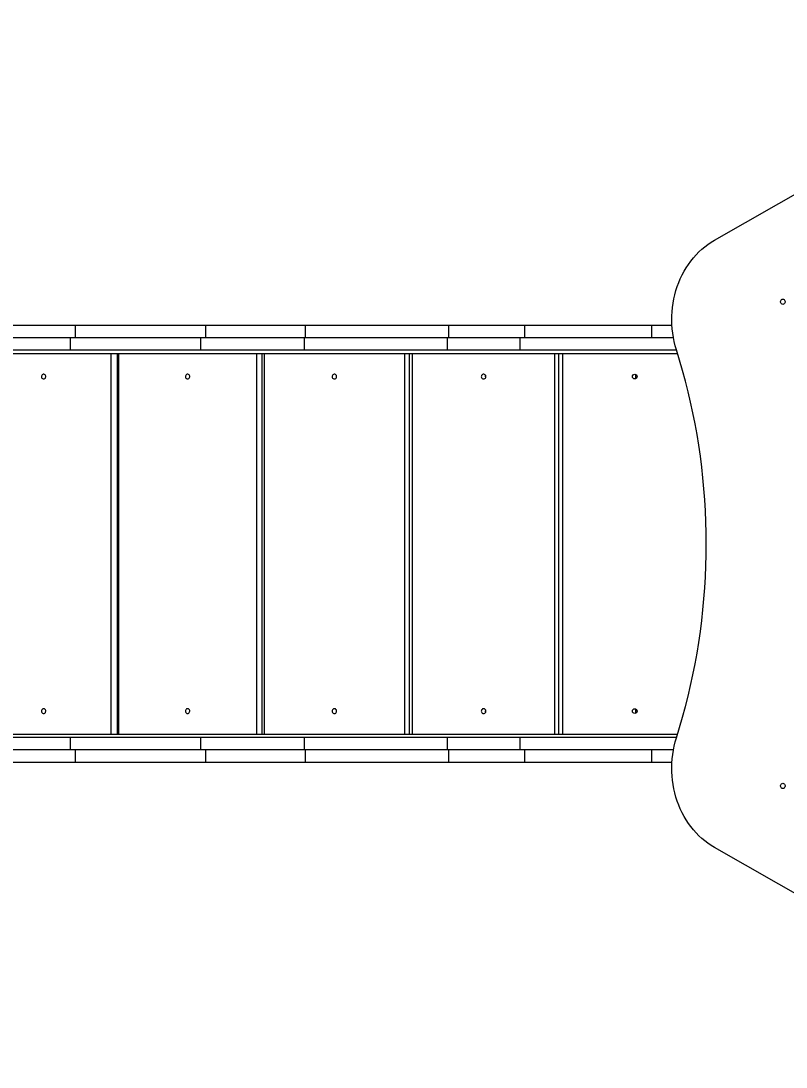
# Model space of a CAD drawing. Header units: millimetres. Extents: x -7083 to 7374, y -8368 to 7509.
# Drawn here: x 148 to 1448, y -240 to 1536 of the extents above; entities that cross this region are included whole.
import ezdxf

# ---------------------------------------------------------------- set-up
doc = ezdxf.new("R2010")
doc.units = ezdxf.units.MM
for name, color, linetype in [('DIKOM_ОБЪЕКТ', 7, 'Continuous'), ('DIKOM_РАЗМЕР_ЗОНА', 7, 'Continuous'), ('DIKOM_РАЗМЕР_ОБЪЕКТА', 7, 'Continuous')]:
    doc.layers.add(name, color=color, linetype=linetype)
doc.styles.add('style1', font='arial.ttf', dxfattribs={"width": 0.8})
doc.dimstyles.new('1-50', dxfattribs={"dimtxt": 300, "dimasz": 200, "dimexe": 100, "dimexo": 0, "dimgap": 100, "dimtad": 1, "dimtxsty": 'style1', "dimcen": 200, "dimclrd": 7, "dimclre": 7, "dimclrt": 7, "dimadec": 1, "dimazin": 2, "dimtfac": 1, "dimtmove": 0, "dimatfit": 2, "dimfxl": 0, "dimlwd": 25, "dimlwe": 18, "dimarcsym": 0})

# ---------------------------------------------------------------- blocks, each defined once
blk = doc.blocks.new('*D10')
at = {"layer": 'Defpoints', "color": 0, "transparency": 16777216}
for p in [(-5583.4, 648), (4593.5, 648.9), (4593.5, -5902.5)]:
    blk.add_point(p, dxfattribs=at)
at = {"layer": 'DIKOM_РАЗМЕР_ОБЪЕКТА', "color": 7, "lineweight": 18, "transparency": 16777216}
for p, q in [((-5583.4, 648), (-5583.4, -6002.5)), ((4593.5, 648.9), (4593.5, -6002.5))]:
    blk.add_line(p, q, dxfattribs=at)
at = {"layer": 'DIKOM_РАЗМЕР_ОБЪЕКТА', "color": 7, "lineweight": 25, "transparency": 16777216}
blk.add_line((-5383.4, -5902.5), (4393.5, -5902.5), dxfattribs=at)
at = {"layer": 'DIKOM_РАЗМЕР_ОБЪЕКТА', "color": 7, "transparency": 16777216}
for points in [[(-5383.4, -5869.2), (-5383.4, -5935.9), (-5583.4, -5902.5)], [(4393.5, -5869.2), (4393.5, -5935.9), (4593.5, -5902.5)]]:
    blk.add_solid(points, dxfattribs=at)
at = {"layer": 'DIKOM_РАЗМЕР_ОБЪЕКТА', "color": 7, "transparency": 16777216, "insert": (-226.1, -5649.4), "char_height": 300, "attachment_point": 5, "style": 'style1'}
blk.add_mtext('10150', dxfattribs=at)
blk = doc.blocks.new('*D11')
at = {"layer": 'Defpoints', "color": 0, "transparency": 16777216}
for p in [(-321.7, 5509.1), (-348.7, -4811.5), (5568.6, -4811.5)]:
    blk.add_point(p, dxfattribs=at)
at = {"layer": 'DIKOM_РАЗМЕР_ОБЪЕКТА', "color": 7, "lineweight": 18, "transparency": 16777216}
for p, q in [((-321.7, 5509.1), (5668.6, 5509.1)), ((-348.7, -4811.5), (5668.6, -4811.5))]:
    blk.add_line(p, q, dxfattribs=at)
at = {"layer": 'DIKOM_РАЗМЕР_ОБЪЕКТА', "color": 7, "lineweight": 25, "transparency": 16777216}
blk.add_line((5568.6, 5309.1), (5568.6, -4611.5), dxfattribs=at)
at = {"layer": 'DIKOM_РАЗМЕР_ОБЪЕКТА', "color": 7, "transparency": 16777216}
for points in [[(5535.2, 5309.1), (5601.9, 5309.1), (5568.6, 5509.1)], [(5535.2, -4611.5), (5601.9, -4611.5), (5568.6, -4811.5)]]:
    blk.add_solid(points, dxfattribs=at)
at = {"layer": 'DIKOM_РАЗМЕР_ОБЪЕКТА', "color": 7, "transparency": 16777216, "insert": (5315.3, 775.2), "char_height": 300, "attachment_point": 5, "rotation": 90, "style": 'style1'}
blk.add_mtext('10300', dxfattribs=at)
blk = doc.blocks.new('*D12')
at = {"layer": 'Defpoints', "color": 0, "transparency": 16777216}
for p in [(-621.7, 7509.1), (-373.6, -6811.5), (7273.9, -6811.5)]:
    blk.add_point(p, dxfattribs=at)
at = {"layer": 'DIKOM_РАЗМЕР_ЗОНА', "color": 7, "lineweight": 18, "transparency": 16777216}
for p, q in [((-621.7, 7509.1), (7373.9, 7509.1)), ((-373.6, -6811.5), (7373.9, -6811.5))]:
    blk.add_line(p, q, dxfattribs=at)
at = {"layer": 'DIKOM_РАЗМЕР_ЗОНА', "color": 7, "lineweight": 25, "transparency": 16777216}
blk.add_line((7273.9, 7309.1), (7273.9, -6611.5), dxfattribs=at)
at = {"layer": 'DIKOM_РАЗМЕР_ЗОНА', "color": 7, "transparency": 16777216}
for points in [[(7240.6, 7309.1), (7307.2, 7309.1), (7273.9, 7509.1)], [(7240.6, -6611.5), (7307.2, -6611.5), (7273.9, -6811.5)]]:
    blk.add_solid(points, dxfattribs=at)
at = {"layer": 'DIKOM_РАЗМЕР_ЗОНА', "color": 7, "transparency": 16777216, "insert": (7020.6, 1288.3), "char_height": 300, "attachment_point": 5, "rotation": 90, "style": 'style1'}
blk.add_mtext('14300', dxfattribs=at)
blk = doc.blocks.new('*D13')
at = {"layer": 'Defpoints', "color": 0, "transparency": 16777216}
for p in [(6593.5, 996.2), (-7083.4, 648), (6593.5, -8268.3)]:
    blk.add_point(p, dxfattribs=at)
at = {"layer": 'DIKOM_РАЗМЕР_ЗОНА', "color": 7, "lineweight": 18, "transparency": 16777216}
for p, q in [((6593.5, 996.2), (6593.5, -8368.3)), ((-7083.4, 648), (-7083.4, -8368.3))]:
    blk.add_line(p, q, dxfattribs=at)
at = {"layer": 'DIKOM_РАЗМЕР_ЗОНА', "color": 7, "lineweight": 25, "transparency": 16777216}
blk.add_line((-6883.4, -8268.3), (6393.5, -8268.3), dxfattribs=at)
at = {"layer": 'DIKOM_РАЗМЕР_ЗОНА', "color": 7, "transparency": 16777216}
for points in [[(-6883.4, -8235), (-6883.4, -8301.6), (-7083.4, -8268.3)], [(6393.5, -8235), (6393.5, -8301.6), (6593.5, -8268.3)]]:
    blk.add_solid(points, dxfattribs=at)
at = {"layer": 'DIKOM_РАЗМЕР_ЗОНА', "color": 7, "transparency": 16777216, "insert": (322.1, -8015), "char_height": 300, "attachment_point": 5, "style": 'style1'}
blk.add_mtext('13650', dxfattribs=at)

msp = doc.modelspace()

# ---------------------------------------------------------------- linework, layer by layer
at = {"layer": 'DIKOM_ОБЪЕКТ', "color": 7, "linetype": 'Continuous', "lineweight": 15}
for p, q in [((1326.094, 1163.575), (1582.841, 1310.13)), ((240.686, 1018.956), (113.063, 1018.956)), ((240.686, 997.956), (240.686, 1018.956)), ((461.997, 1018.956), (240.686, 1018.956)), ((461.997, 997.956), (461.997, 1018.956)), ((631.732, 1018.956), (461.997, 1018.956)), ((631.732, 997.956), (631.732, 1018.956)), ((874.893, 1018.956), (631.732, 1018.956)), ((874.893, 997.956), (874.893, 1018.956)), ((1004.118, 1018.956), (874.893, 1018.956)), ((1004.118, 997.956), (1004.118, 1018.956)), ((1219.735, 1018.956), (1004.118, 1018.956)), ((1219.735, 997.956), (1219.735, 1018.956)), ((1254.055, 1018.956), (1219.735, 1018.956)), ((232.17, 997.956), (110.025, 997.956)), ((232.17, 976.956), (232.17, 997.956)), ((453.481, 997.956), (232.17, 997.956)), ((453.481, 976.956), (453.481, 997.956)), ((629.573, 997.956), (453.481, 997.956)), ((629.573, 976.956), (629.573, 997.956)), ((872.735, 997.956), (629.573, 997.956)), ((872.735, 976.956), (872.735, 997.956)), ((996.413, 997.956), (872.735, 997.956)), ((996.413, 976.956), (996.413, 997.956)), ((1256.589, 997.956), (996.413, 997.956)), ((-162.877, 970.956), (1263.743, 970.956)), ((232.17, 976.956), (110.025, 976.956)), ((453.481, 976.956), (232.17, 976.956)), ((301.588, 324.956), (301.588, 970.956)), ((312.194, 324.956), (312.194, 970.956)), ((313.718, 970.956), (313.718, 324.956)), ((629.573, 976.956), (453.481, 976.956)), ((548.648, 324.956), (548.648, 970.956)), ((557.881, 324.956), (557.881, 970.956)), ((561.105, 970.956), (561.105, 324.956)), ((872.735, 976.956), (629.573, 976.956)), ((800.122, 324.956), (800.122, 970.956)), ((808.037, 324.956), (808.037, 970.956)), ((812.789, 970.956), (812.789, 324.956)), ((996.413, 976.956), (872.735, 976.956)), ((1261.86, 976.956), (996.413, 976.956)), ((1055.337, 324.956), (1055.337, 970.956)), ((1061.88, 324.956), (1061.88, 970.956)), ((1068.064, 970.956), (1068.064, 324.956)), ((-162.877, 324.956), (1263.743, 324.956)), ((232.17, 318.956), (110.025, 318.956)), ((232.17, 297.956), (232.17, 318.956)), ((453.481, 318.956), (232.17, 318.956)), ((453.481, 297.956), (453.481, 318.956)), ((629.573, 318.956), (453.481, 318.956)), ((629.573, 297.956), (629.573, 318.956)), ((872.735, 318.956), (629.573, 318.956)), ((872.735, 297.956), (872.735, 318.956)), ((996.413, 318.956), (872.735, 318.956)), ((996.413, 297.956), (996.413, 318.956)), ((1261.86, 318.956), (996.413, 318.956)), ((232.17, 297.956), (110.025, 297.956)), ((453.481, 297.956), (232.17, 297.956)), ((240.686, 276.956), (240.686, 297.956)), ((629.573, 297.956), (453.481, 297.956)), ((461.997, 276.956), (461.997, 297.956)), ((872.735, 297.956), (629.573, 297.956)), ((631.732, 276.956), (631.732, 297.956)), ((996.413, 297.956), (872.735, 297.956)), ((874.893, 276.956), (874.893, 297.956)), ((1256.589, 297.956), (996.413, 297.956)), ((1004.118, 276.956), (1004.118, 297.956)), ((1219.735, 276.956), (1219.735, 297.956)), ((240.686, 276.956), (113.063, 276.956)), ((461.997, 276.956), (240.686, 276.956)), ((631.732, 276.956), (461.997, 276.956)), ((874.893, 276.956), (631.732, 276.956)), ((1004.118, 276.956), (874.893, 276.956)), ((1219.735, 276.956), (1004.118, 276.956)), ((1254.055, 276.956), (1219.735, 276.956)), ((1582.841, -14.219), (1326.094, 132.336))]:
    msp.add_line(p, q, dxfattribs=at)
at = {"layer": 'DIKOM_ОБЪЕКТ', "color": 7, "linetype": 'Continuous', "lineweight": 15, "flags": 128}
for points in [[(1261.703, 977.45), (1259.667, 984.377), (1257.926, 991.411), (1256.484, 998.535), (1255.344, 1005.731), (1254.509, 1012.983), (1253.982, 1020.273), (1253.763, 1027.584), (1253.854, 1034.899), (1254.253, 1042.2), (1254.959, 1049.47), (1255.972, 1056.692), (1257.289, 1063.848), (1258.906, 1070.921), (1260.82, 1077.895), (1263.026, 1084.753), (1265.519, 1091.478), (1268.293, 1098.055), (1271.342, 1104.468), (1274.657, 1110.702), (1278.232, 1116.742), (1282.058, 1122.573), (1286.125, 1128.182), (1290.424, 1133.556), (1294.946, 1138.68), (1299.678, 1143.545), (1304.61, 1148.137), (1309.73, 1152.446), (1315.025, 1156.461), (1320.484, 1160.174), (1326.094, 1163.575)], [(1442.435, 1063.356), (1443.509, 1063.178), (1444.495, 1062.657), (1445.315, 1061.837), (1445.901, 1060.784), (1446.207, 1059.582), (1446.207, 1058.33), (1445.901, 1057.128), (1445.315, 1056.074), (1444.495, 1055.254), (1443.509, 1054.734), (1442.435, 1054.556), (1441.361, 1054.734), (1440.375, 1055.254), (1439.555, 1056.074), (1438.969, 1057.128), (1438.663, 1058.33), (1438.663, 1059.582), (1438.969, 1060.784), (1439.555, 1061.837), (1440.375, 1062.657), (1441.361, 1063.178), (1442.435, 1063.356)], [(1261.703, 318.461), (1267.128, 336.067), (1272.254, 353.793), (1277.079, 371.631), (1281.602, 389.574), (1285.82, 407.615), (1289.732, 425.749), (1293.337, 443.967), (1296.633, 462.263), (1299.619, 480.629), (1302.294, 499.06), (1304.656, 517.547), (1306.705, 536.085), (1308.44, 554.664), (1309.861, 573.28), (1310.967, 591.924), (1311.757, 610.589), (1312.231, 629.269), (1312.389, 647.955), (1312.231, 666.642), (1311.757, 685.322), (1310.967, 703.987), (1309.861, 722.631), (1308.44, 741.246), (1306.705, 759.826), (1304.656, 778.363), (1302.294, 796.851), (1299.619, 815.281), (1296.633, 833.648), (1293.337, 851.944), (1289.732, 870.162), (1285.82, 888.295), (1281.602, 906.337), (1277.079, 924.28), (1272.254, 942.118), (1267.128, 959.843), (1261.703, 977.45)], [(186.636, 927.956), (187.72, 928.134), (188.708, 928.651), (189.512, 929.462), (190.06, 930.494), (190.304, 931.657), (190.222, 932.846), (189.821, 933.956), (189.138, 934.888), (188.232, 935.56), (187.184, 935.911), (186.087, 935.911), (185.04, 935.56), (184.134, 934.888), (183.45, 933.956), (183.049, 932.846), (182.967, 931.657), (183.211, 930.494), (183.76, 929.462), (184.563, 928.651), (185.551, 928.134), (186.636, 927.956)], [(431.183, 927.956), (432.291, 928.134), (433.301, 928.651), (434.122, 929.462), (434.682, 930.494), (434.932, 931.657), (434.848, 932.846), (434.439, 933.956), (433.74, 934.888), (432.814, 935.56), (431.743, 935.911), (430.623, 935.911), (429.552, 935.56), (428.627, 934.888), (427.928, 933.956), (427.519, 932.846), (427.435, 931.657), (427.684, 930.494), (428.244, 929.462), (429.066, 928.651), (430.075, 928.134), (431.183, 927.956)], [(680.613, 927.956), (681.741, 928.134), (682.768, 928.651), (683.603, 929.462), (684.173, 930.494), (684.427, 931.657), (684.342, 932.846), (683.925, 933.956), (683.215, 934.888), (682.273, 935.56), (681.183, 935.911), (680.043, 935.911), (678.954, 935.56), (678.012, 934.888), (677.301, 933.956), (676.885, 932.846), (676.8, 931.657), (677.053, 930.494), (677.623, 929.462), (678.459, 928.651), (679.486, 928.134), (680.613, 927.956)], [(934.063, 927.956), (935.207, 928.134), (936.249, 928.651), (937.097, 929.462), (937.676, 930.494), (937.933, 931.657), (937.847, 932.846), (937.424, 933.956), (936.703, 934.888), (935.747, 935.56), (934.641, 935.911), (933.485, 935.911), (932.379, 935.56), (931.423, 934.888), (930.702, 933.956), (930.28, 932.846), (930.193, 931.657), (930.451, 930.494), (931.029, 929.462), (931.877, 928.651), (932.919, 928.134), (934.063, 927.956)], [(186.636, 359.956), (187.72, 360.134), (188.708, 360.651), (189.512, 361.462), (190.06, 362.494), (190.304, 363.657), (190.222, 364.846), (189.821, 365.956), (189.138, 366.888), (188.232, 367.56), (187.184, 367.911), (186.087, 367.911), (185.04, 367.56), (184.134, 366.888), (183.45, 365.956), (183.049, 364.846), (182.967, 363.657), (183.211, 362.494), (183.76, 361.462), (184.563, 360.651), (185.551, 360.134), (186.636, 359.956)], [(431.183, 359.956), (432.291, 360.134), (433.301, 360.651), (434.122, 361.462), (434.682, 362.494), (434.932, 363.657), (434.848, 364.846), (434.439, 365.956), (433.74, 366.888), (432.814, 367.56), (431.743, 367.911), (430.623, 367.911), (429.552, 367.56), (428.627, 366.888), (427.928, 365.956), (427.519, 364.846), (427.435, 363.657), (427.684, 362.494), (428.244, 361.462), (429.066, 360.651), (430.075, 360.134), (431.183, 359.956)], [(680.613, 359.956), (681.741, 360.134), (682.768, 360.651), (683.603, 361.462), (684.173, 362.494), (684.427, 363.657), (684.342, 364.846), (683.925, 365.956), (683.215, 366.888), (682.273, 367.56), (681.183, 367.911), (680.043, 367.911), (678.954, 367.56), (678.012, 366.888), (677.301, 365.956), (676.885, 364.846), (676.8, 363.657), (677.053, 362.494), (677.623, 361.462), (678.459, 360.651), (679.486, 360.134), (680.613, 359.956)], [(934.063, 359.956), (935.207, 360.134), (936.249, 360.651), (937.097, 361.462), (937.676, 362.494), (937.933, 363.657), (937.847, 364.846), (937.424, 365.956), (936.703, 366.888), (935.747, 367.56), (934.641, 367.911), (933.485, 367.911), (932.379, 367.56), (931.423, 366.888), (930.702, 365.956), (930.28, 364.846), (930.193, 363.657), (930.451, 362.494), (931.029, 361.462), (931.877, 360.651), (932.919, 360.134), (934.063, 359.956)], [(1326.094, 132.336), (1320.484, 135.737), (1315.025, 139.45), (1309.73, 143.465), (1304.61, 147.774), (1299.678, 152.366), (1294.946, 157.23), (1290.424, 162.355), (1286.125, 167.728), (1282.058, 173.337), (1278.232, 179.169), (1274.657, 185.209), (1271.342, 191.442), (1268.293, 197.855), (1265.519, 204.432), (1263.026, 211.158), (1260.82, 218.016), (1258.906, 224.99), (1257.289, 232.063), (1255.972, 239.219), (1254.959, 246.44), (1254.253, 253.71), (1253.854, 261.011), (1253.763, 268.326), (1253.982, 275.638), (1254.509, 282.928), (1255.344, 290.18), (1256.484, 297.376), (1257.926, 304.5), (1259.667, 311.533), (1261.703, 318.461)], [(1442.435, 241.356), (1443.509, 241.178), (1444.495, 240.657), (1445.315, 239.837), (1445.901, 238.784), (1446.207, 237.582), (1446.207, 236.33), (1445.901, 235.128), (1445.315, 234.074), (1444.495, 233.254), (1443.509, 232.734), (1442.435, 232.556), (1441.361, 232.734), (1440.375, 233.254), (1439.555, 234.074), (1438.969, 235.128), (1438.663, 236.33), (1438.663, 237.582), (1438.969, 238.784), (1439.555, 239.837), (1440.375, 240.657), (1441.361, 241.178), (1442.435, 241.356)]]:
    msp.add_lwpolyline(points, dxfattribs=at)
at = {"layer": 'DIKOM_ОБЪЕКТ', "color": 7, "linetype": 'Continuous', "lineweight": 15}
for centre in [(1190.813, 931.906), (1190.813, 363.906)]:
    msp.add_circle(centre, 3.95, dxfattribs=at)
for centre, radius, start, end in [((1451.189, 1058.956), 5.064, 171.128181, 188.871819), ((940.821, 931.956), 4.097, 148.315461, 211.684539), ((941.582, 931.956), 4.616, 154.298446, 205.701554), ((1196.028, 931.956), 4.043, 131.34399, 228.65601), ((1196.634, 931.956), 4.569, 152.097203, 207.902764), ((940.821, 363.956), 4.097, 148.315461, 211.684539), ((941.585, 363.956), 4.616, 154.332886, 205.667114), ((1196.028, 363.956), 4.043, 131.34399, 228.65601), ((1196.636, 363.956), 4.568, 151.631945, 208.368443), ((1451.189, 236.956), 5.064, 171.128181, 188.871819)]:
    msp.add_arc(centre, radius, start, end, dxfattribs=at)

# ---------------------------------------------------------------- dimensions: what is measured, and where the dimension line sits
at = {"layer": 'DIKOM_РАЗМЕР_ЗОНА'}
dim = msp.add_linear_dim(base=(7273.891, -6811.526), p1=(-621.712, 7509.064), p2=(-373.605, -6811.526), angle=90, text='14300', dimstyle='1-50', dxfattribs=at)
dim.commit()
dim.dimension.update_dxf_attribs({"geometry": '*D12', "text_midpoint": (7273.891, 1288.251), "dimtype": 160})
dim = msp.add_linear_dim(base=(6593.528, -8268.308), p1=(-7083.425, 647.956), p2=(6593.528, 996.237), text='13650', dimstyle='1-50', dxfattribs=at)
dim.commit()
dim.dimension.update_dxf_attribs({"geometry": '*D13', "text_midpoint": (322.101, -8268.308), "dimtype": 160})
at = {"layer": 'DIKOM_РАЗМЕР_ОБЪЕКТА'}
dim = msp.add_linear_dim(base=(5568.58, -4811.525), p1=(-321.712, 5509.064), p2=(-348.712, -4811.525), angle=90, text='10300', dimstyle='1-50', dxfattribs=at)
dim.commit()
dim.dimension.update_dxf_attribs({"geometry": '*D11', "text_midpoint": (5568.58, 775.227), "dimtype": 160})
dim = msp.add_linear_dim(base=(4593.55, -5902.538), p1=(-5583.425, 647.956), p2=(4593.55, 648.921), text='10150', dimstyle='1-50', dxfattribs=at)
dim.commit()
dim.dimension.update_dxf_attribs({"geometry": '*D10', "text_midpoint": (-226.127, -5902.538), "dimtype": 160})

doc.saveas('drawing.dxf')
